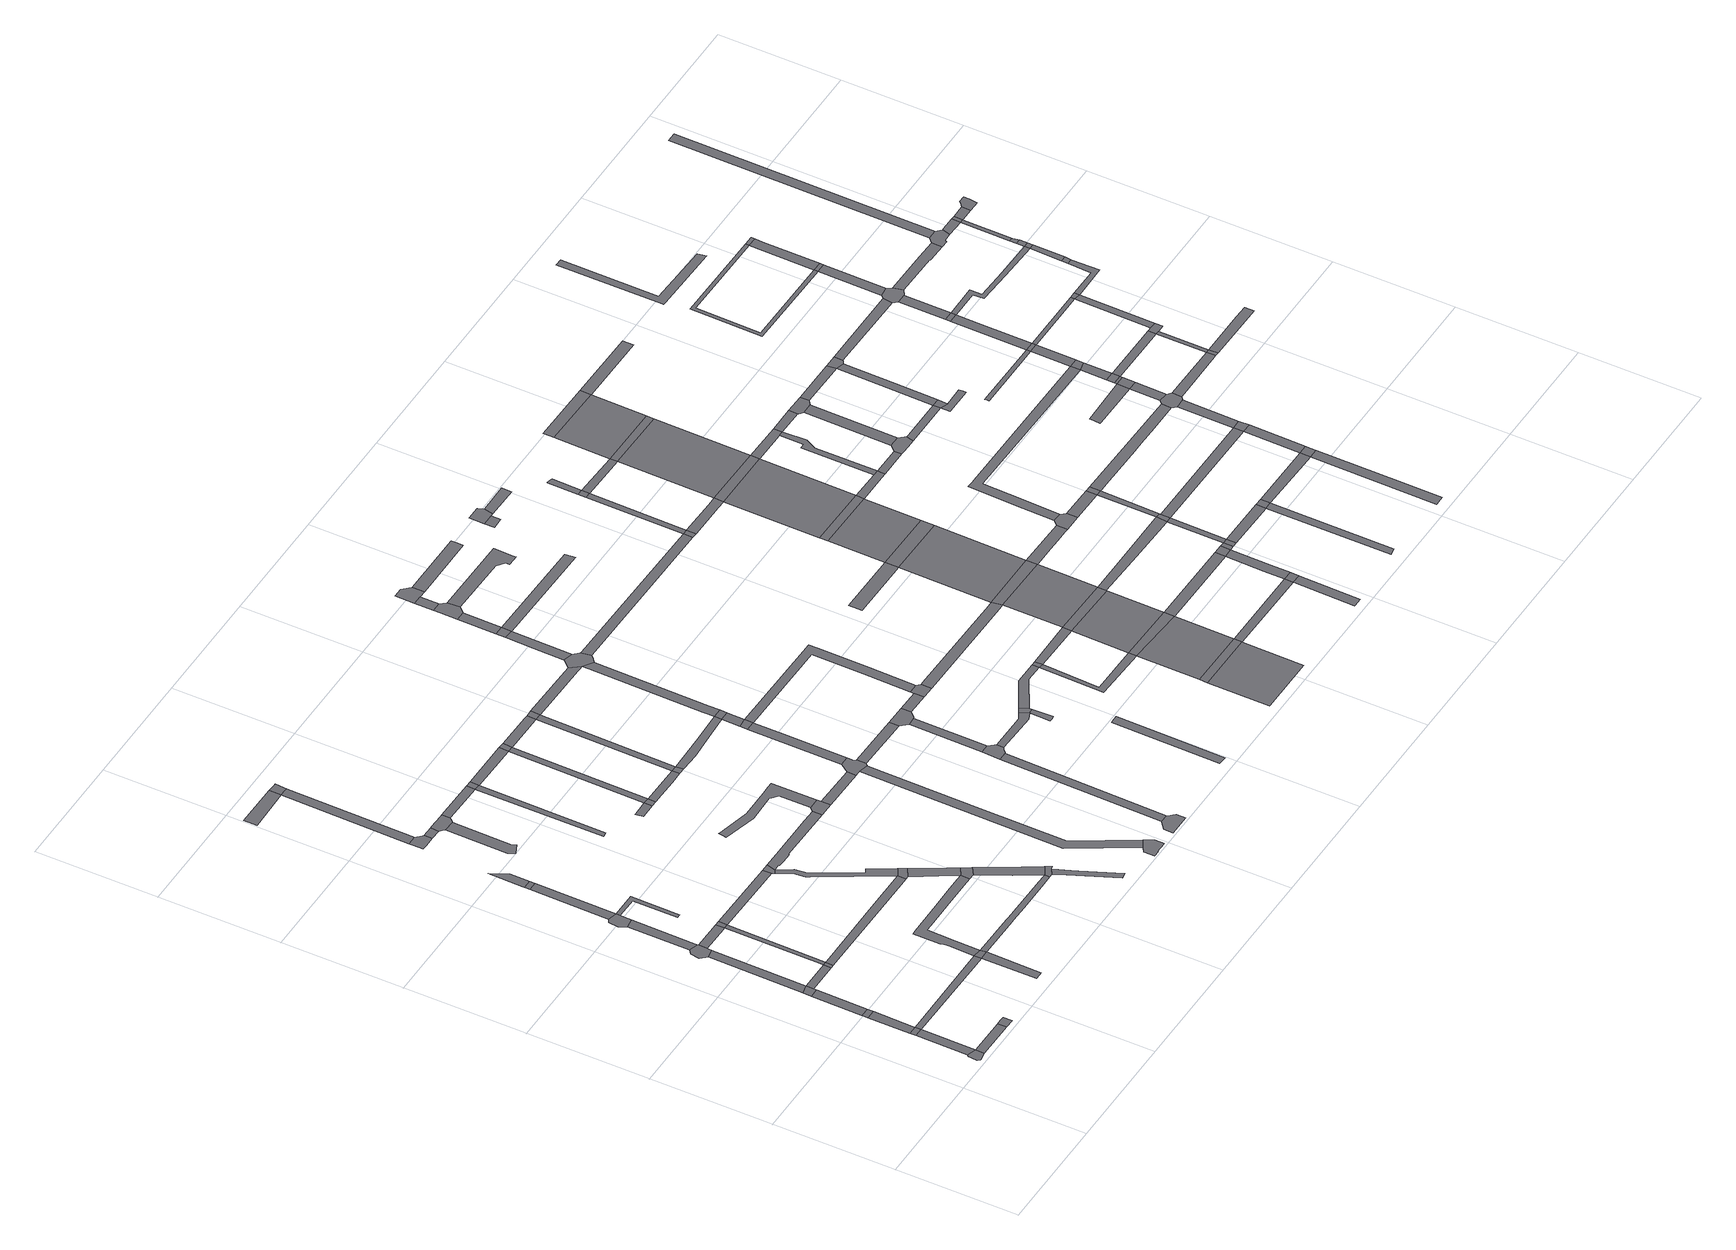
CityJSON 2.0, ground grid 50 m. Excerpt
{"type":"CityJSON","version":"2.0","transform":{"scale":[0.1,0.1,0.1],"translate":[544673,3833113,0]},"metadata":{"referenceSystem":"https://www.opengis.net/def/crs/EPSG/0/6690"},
"CityObjects":{
"road1":{"type":"Road","geometry":[{"type":"MultiSurface","lod":"1","boundaries":[[[0,1,2,3,4,5]]]}]},
"road2":{"type":"Road","attributes":{"RoadStructureAttribute.sectionType":"1"},"geometry":[{"type":"MultiSurface","lod":"1","boundaries":[[[6,0,5,7]]]}]},
"road3":{"type":"Road","geometry":[{"type":"MultiSurface","lod":"1","boundaries":[[[8,6,7,9]]]}]},
"road4":{"type":"Road","attributes":{"RoadStructureAttribute.sectionType":"1"},"geometry":[{"type":"MultiSurface","lod":"1","boundaries":[[[5,4,10,11]]]}]},
"road5":{"type":"Road","attributes":{"RoadStructureAttribute.sectionType":"1"},"geometry":[{"type":"MultiSurface","lod":"1","boundaries":[[[12,8,9,13,14]]]}]},
"road6":{"type":"Road","geometry":[{"type":"MultiSurface","lod":"1","boundaries":[[[15,12,14,16]]]}]},
"road7":{"type":"Road","attributes":{"RoadStructureAttribute.sectionType":"1"},"geometry":[{"type":"MultiSurface","lod":"1","boundaries":[[[17,18,15,16,19]]]}]},
"road8":{"type":"Road","geometry":[{"type":"MultiSurface","lod":"1","boundaries":[[[20,11,10,21,22,23]]]}]},
"road9":{"type":"Road","geometry":[{"type":"MultiSurface","lod":"1","boundaries":[[[24,25,17,19,26]]]}]},
"road10":{"type":"Road","attributes":{"RoadStructureAttribute.sectionType":"1"},"geometry":[{"type":"MultiSurface","lod":"1","boundaries":[[[27,28,29,25,24]]]}]},
"road11":{"type":"Road","attributes":{"RoadStructureAttribute.sectionType":"1"},"geometry":[{"type":"MultiSurface","lod":"1","boundaries":[[[24,26,30,31]]]}]},
"road12":{"type":"Road","attributes":{"RoadStructureAttribute.sectionType":"1"},"geometry":[{"type":"MultiSurface","lod":"1","boundaries":[[[9,7,32,33]]]}]},
"road13":{"type":"Road","geometry":[{"type":"MultiSurface","lod":"1","boundaries":[[[34,35,36,29,28,37,38,39]]]}]},
"road14":{"type":"Road","geometry":[{"type":"MultiSurface","lod":"1","boundaries":[[[40,31,30,41]]]}]},
"road15":{"type":"Road","attributes":{"RoadStructureAttribute.sectionType":"1"},"geometry":[{"type":"MultiSurface","lod":"1","boundaries":[[[42,43,44,34,39]]]}]},
"road16":{"type":"Road","attributes":{"RoadStructureAttribute.sectionType":"1"},"geometry":[{"type":"MultiSurface","lod":"1","boundaries":[[[38,37,45,46,47]]]}]},
"road17":{"type":"Road","attributes":{"RoadStructureAttribute.sectionType":"1"},"geometry":[{"type":"MultiSurface","lod":"1","boundaries":[[[48,49,46,50,31,40]]]}]},
"road18":{"type":"Road","geometry":[{"type":"MultiSurface","lod":"1","boundaries":[[[51,52,53,44,43,54,55,56]]]}]},
"road19":{"type":"Road","attributes":{"RoadStructureAttribute.sectionType":"1"},"geometry":[{"type":"MultiSurface","lod":"1","boundaries":[[[57,58,59,60,61,56,55]]]}]},
"road20":{"type":"Road","geometry":[{"type":"MultiSurface","lod":"1","boundaries":[[[47,46,49,62]]]}]},
"road21":{"type":"Road","attributes":{"RoadStructureAttribute.sectionType":"1"},"geometry":[{"type":"MultiSurface","lod":"1","boundaries":[[[63,64,51,56,65]]]}]},
"road22":{"type":"Road","attributes":{"RoadStructureAttribute.sectionType":"1"},"geometry":[{"type":"MultiSurface","lod":"1","boundaries":[[[66,32,67,68]]]}]},
"road23":{"type":"Road","geometry":[{"type":"MultiSurface","lod":"1","boundaries":[[[33,32,66,69]]]}]},
"road24":{"type":"Road","geometry":[{"type":"MultiSurface","lod":"1","boundaries":[[[70,63,65,71]]]}]},
"road25":{"type":"Road","geometry":[{"type":"MultiSurface","lod":"1","boundaries":[[[72,73,74,70,71]]]}]},
"road26":{"type":"Road","attributes":{"RoadStructureAttribute.sectionType":"1"},"geometry":[{"type":"MultiSurface","lod":"1","boundaries":[[[75,76,40,41,77,78,79,80]]]}]},
"road27":{"type":"Road","attributes":{"RoadStructureAttribute.sectionType":"1"},"geometry":[{"type":"MultiSurface","lod":"1","boundaries":[[[62,49,81,82]]]}]},
"road28":{"type":"Road","geometry":[{"type":"MultiSurface","lod":"1","boundaries":[[[83,84,85,86,87,88,89,90,91]]]}]},
"road29":{"type":"Road","attributes":{"RoadStructureAttribute.sectionType":"1"},"geometry":[{"type":"MultiSurface","lod":"1","boundaries":[[[92,93,94,95,96,97,98,99,100,33,69,101,102,103,104,105,106,107,108]]]}]},
"road30":{"type":"Road","attributes":{"RoadStructureAttribute.sectionType":"1"},"geometry":[{"type":"MultiSurface","lod":"1","boundaries":[[[89,88,109,110]]]}]},
"road31":{"type":"Road","attributes":{"RoadStructureAttribute.sectionType":"1"},"geometry":[{"type":"MultiSurface","lod":"1","boundaries":[[[111,112,113,114]]]}]},
"road32":{"type":"Road","attributes":{"RoadStructureAttribute.sectionType":"1"},"geometry":[{"type":"MultiSurface","lod":"1","boundaries":[[[115,116,117,118,119,120,121]]]}]},
"road33":{"type":"Road","attributes":{"RoadStructureAttribute.sectionType":"1"},"geometry":[{"type":"MultiSurface","lod":"1","boundaries":[[[122,123,124,125,126,127,69,66,128,129,130,131,132,133]]]}]},
"road34":{"type":"Road","attributes":{"RoadStructureAttribute.sectionType":"1"},"geometry":[{"type":"MultiSurface","lod":"1","boundaries":[[[134,135,113,83,91,136]]]}]},
"road35":{"type":"Road","geometry":[{"type":"MultiSurface","lod":"1","boundaries":[[[137,138,110,109,139,115,121,140,141,142]]]}]},
"road36":{"type":"Road","geometry":[{"type":"MultiSurface","lod":"1","boundaries":[[[82,81,143,144,145]]]}]},
"road37":{"type":"Road","attributes":{"RoadStructureAttribute.sectionType":"1"},"geometry":[{"type":"MultiSurface","lod":"1","boundaries":[[[146,147,148,149,150,151,144,143,152,153,154,80,155]]]}]},
"road38":{"type":"Road","geometry":[{"type":"MultiSurface","lod":"1","boundaries":[[[156,114,113,135,134,136,157]]]}]},
"road39":{"type":"Road","geometry":[{"type":"MultiSurface","lod":"1","boundaries":[[[155,80,79,158,159]]]}]},
"road40":{"type":"Road","attributes":{"RoadStructureAttribute.sectionType":"1"},"geometry":[{"type":"MultiSurface","lod":"1","boundaries":[[[160,159,158,161,108,162]]]}]},
"road41":{"type":"Road","attributes":{"RoadStructureAttribute.sectionType":"1"},"geometry":[{"type":"MultiSurface","lod":"1","boundaries":[[[142,141,163,164,165]]]}]},
"road42":{"type":"Road","attributes":{"RoadStructureAttribute.sectionType":"1"},"geometry":[{"type":"MultiSurface","lod":"1","boundaries":[[[164,166,167,168,169,170]]]}]},
"road43":{"type":"Road","geometry":[{"type":"MultiSurface","lod":"1","boundaries":[[[162,108,107,171,172]]]}]},
"road44":{"type":"Road","attributes":{"RoadStructureAttribute.sectionType":"1"},"geometry":[{"type":"MultiSurface","lod":"1","boundaries":[[[173,174,145,144,175,176,177,178,179,180,181,182,183]]]}]},
"road45":{"type":"Road","attributes":{"RoadStructureAttribute.sectionType":"1"},"geometry":[{"type":"MultiSurface","lod":"1","boundaries":[[[184,172,171,185,186,187,133,188]]]}]},
"road46":{"type":"Road","geometry":[{"type":"MultiSurface","lod":"1","boundaries":[[[189,188,133,132,190,191]]]}]},
"road47":{"type":"Road","geometry":[{"type":"MultiSurface","lod":"1","boundaries":[[[165,164,170,192]]]}]},
"road48":{"type":"Road","geometry":[{"type":"MultiSurface","lod":"1","boundaries":[[[193,194,195,196,197,198]]]}]},
"road49":{"type":"Road","attributes":{"RoadStructureAttribute.sectionType":"1"},"geometry":[{"type":"MultiSurface","lod":"1","boundaries":[[[199,200,201,191,190,202,203,204]]]}]},
"road50":{"type":"Road","geometry":[{"type":"MultiSurface","lod":"1","boundaries":[[[193,198,205,206]]]}]},
"road51":{"type":"Road","attributes":{"RoadStructureAttribute.sectionType":"1"},"geometry":[{"type":"MultiSurface","lod":"1","boundaries":[[[207,208,209,210,211,212,213,214,215,216,217,218,219,220,221]]]}]},
"road52":{"type":"Road","attributes":{"RoadStructureAttribute.sectionType":"1"},"geometry":[{"type":"MultiSurface","lod":"1","boundaries":[[[192,170,222,223,224]]]}]},
"road53":{"type":"Road","attributes":{"RoadStructureAttribute.sectionType":"1"},"geometry":[{"type":"MultiSurface","lod":"1","boundaries":[[[223,193,206,225]]]}]},
"road54":{"type":"Road","attributes":{"RoadStructureAttribute.sectionType":"1"},"geometry":[{"type":"MultiSurface","lod":"1","boundaries":[[[206,205,226,227,228,229]]]}]},
"road55":{"type":"Road","geometry":[{"type":"MultiSurface","lod":"1","boundaries":[[[221,220,230,183,182,231,232]]]}]},
"road56":{"type":"Road","geometry":[{"type":"MultiSurface","lod":"1","boundaries":[[[233,234,235,236,237,238,239,240,241,242]]]}]},
"road57":{"type":"Road","geometry":[{"type":"MultiSurface","lod":"1","boundaries":[[[224,223,225,243]]]}]},
"road58":{"type":"Road","geometry":[{"type":"MultiSurface","lod":"1","boundaries":[[[229,228,244,245]]]}]},
"road59":{"type":"Road","attributes":{"RoadStructureAttribute.sectionType":"1"},"geometry":[{"type":"MultiSurface","lod":"1","boundaries":[[[232,231,246,247]]]}]},
"road60":{"type":"Road","attributes":{"RoadStructureAttribute.sectionType":"1"},"geometry":[{"type":"MultiSurface","lod":"1","boundaries":[[[248,249,250,234,233,251,252,253,254,255]]]}]},
"road61":{"type":"Road","attributes":{"RoadStructureAttribute.sectionType":"1"},"geometry":[{"type":"MultiSurface","lod":"1","boundaries":[[[256,243,225,257,258,259]]]}]},
"road62":{"type":"Road","attributes":{"RoadStructureAttribute.sectionType":"1"},"geometry":[{"type":"MultiSurface","lod":"1","boundaries":[[[258,229,245,260]]]}]},
"road63":{"type":"Road","geometry":[{"type":"MultiSurface","lod":"1","boundaries":[[[261,262,263,264,265,266,267,268,269]]]}]},
"road64":{"type":"Road","geometry":[{"type":"MultiSurface","lod":"1","boundaries":[[[270,271,247,246,272,248,255,273,274,275,276,277,278,279]]]}]},
"road65":{"type":"Road","attributes":{"RoadStructureAttribute.sectionType":"1"},"geometry":[{"type":"MultiSurface","lod":"1","boundaries":[[[280,281,245,244,282,283,284]]]}]},
"road66":{"type":"Road","geometry":[{"type":"MultiSurface","lod":"1","boundaries":[[[259,258,260,285]]]}]},
"road67":{"type":"Road","attributes":{"RoadStructureAttribute.sectionType":"1"},"geometry":[{"type":"MultiSurface","lod":"1","boundaries":[[[286,261,269,287]]]}]},
"road68":{"type":"Road","attributes":{"RoadStructureAttribute.sectionType":"1"},"geometry":[{"type":"MultiSurface","lod":"1","boundaries":[[[288,270,279,289,290]]]}]},
"road69":{"type":"Road","geometry":[{"type":"MultiSurface","lod":"1","boundaries":[[[291,292,288,290]]]}]},
"road70":{"type":"Road","attributes":{"RoadStructureAttribute.sectionType":"1"},"geometry":[{"type":"MultiSurface","lod":"1","boundaries":[[[277,276,293,294,295]]]}]},
"road71":{"type":"Road","attributes":{"RoadStructureAttribute.sectionType":"1"},"geometry":[{"type":"MultiSurface","lod":"1","boundaries":[[[284,296,292,291,297,298]]]}]},
"road72":{"type":"Road","geometry":[{"type":"MultiSurface","lod":"1","boundaries":[[[280,284,298,299]]]}]},
"road73":{"type":"Road","attributes":{"RoadStructureAttribute.sectionType":"1"},"geometry":[{"type":"MultiSurface","lod":"1","boundaries":[[[285,260,300,301,302,303]]]}]},
"road74":{"type":"Road","geometry":[{"type":"MultiSurface","lod":"1","boundaries":[[[304,286,287,305,306,307,308,309,310]]]}]},
"road75":{"type":"Road","attributes":{"RoadStructureAttribute.sectionType":"1"},"geometry":[{"type":"MultiSurface","lod":"1","boundaries":[[[311,312,304,310]]]}]},
"road76":{"type":"Road","attributes":{"RoadStructureAttribute.sectionType":"1"},"geometry":[{"type":"MultiSurface","lod":"1","boundaries":[[[302,313,314,280,299,315,316]]]}]},
"road77":{"type":"Road","geometry":[{"type":"MultiSurface","lod":"1","boundaries":[[[295,294,317,312,311,318,319,320]]]}]},
"road78":{"type":"Road","attributes":{"RoadStructureAttribute.sectionType":"1"},"geometry":[{"type":"MultiSurface","lod":"1","boundaries":[[[321,322,308,307,323,324]]]}]},
"road79":{"type":"Road","attributes":{"RoadStructureAttribute.sectionType":"1"},"geometry":[{"type":"MultiSurface","lod":"1","boundaries":[[[325,326,327,328,291,290,329,330,331,332]]]}]},
"road80":{"type":"Road","geometry":[{"type":"MultiSurface","lod":"1","boundaries":[[[333,334,303,302,316,335,336,337,338,339]]]}]},
"road81":{"type":"Road","attributes":{"RoadStructureAttribute.sectionType":"1"},"geometry":[{"type":"MultiSurface","lod":"1","boundaries":[[[340,341,342,343,344]]]}]},
"road82":{"type":"Road","attributes":{"RoadStructureAttribute.sectionType":"1"},"geometry":[{"type":"MultiSurface","lod":"1","boundaries":[[[320,319,345,346]]]}]},
"road83":{"type":"Road","attributes":{"RoadStructureAttribute.sectionType":"1"},"geometry":[{"type":"MultiSurface","lod":"1","boundaries":[[[347,348,349,333,339,350]]]}]},
"road84":{"type":"Road","geometry":[{"type":"MultiSurface","lod":"1","boundaries":[[[351,352,353,354,324]]]}]},
"road85":{"type":"Road","geometry":[{"type":"MultiSurface","lod":"1","boundaries":[[[355,321,324,354,356]]]}]},
"road86":{"type":"Road","geometry":[{"type":"MultiSurface","lod":"1","boundaries":[[[357,347,350,358]]]}]},
"road87":{"type":"Road","geometry":[{"type":"MultiSurface","lod":"1","boundaries":[[[331,346,345,359,360,332]]]}]},
"road88":{"type":"Road","attributes":{"RoadStructureAttribute.sectionType":"1"},"geometry":[{"type":"MultiSurface","lod":"1","boundaries":[[[361,357,358,362]]]}]},
"road89":{"type":"Road","geometry":[{"type":"MultiSurface","lod":"1","boundaries":[[[363,364,361,362,365,366,367]]]}]},
"road90":{"type":"Road","attributes":{"RoadStructureAttribute.sectionType":"1"},"geometry":[{"type":"MultiSurface","lod":"1","boundaries":[[[368,363,367,369]]]}]},
"road91":{"type":"Road","attributes":{"RoadStructureAttribute.sectionType":"1"},"geometry":[{"type":"MultiSurface","lod":"1","boundaries":[[[370,355,356,371,372,373]]]}]},
"road92":{"type":"Road","geometry":[{"type":"MultiSurface","lod":"1","boundaries":[[[374,368,369,375,376,377]]]}]},
"road93":{"type":"Road","attributes":{"RoadStructureAttribute.sectionType":"1"},"geometry":[{"type":"MultiSurface","lod":"1","boundaries":[[[378,379,380,381,358,350]]]}]},
"road94":{"type":"Road","geometry":[{"type":"MultiSurface","lod":"1","boundaries":[[[373,372,382,383]]]}]},
"road95":{"type":"Road","attributes":{"RoadStructureAttribute.sectionType":"1"},"geometry":[{"type":"MultiSurface","lod":"1","boundaries":[[[384,385,386,387,388,389,366,365]]]}]},
"road96":{"type":"Road","attributes":{"RoadStructureAttribute.sectionType":"1"},"geometry":[{"type":"MultiSurface","lod":"1","boundaries":[[[390,391,360,359,392,393,394]]]}]},
"road97":{"type":"Road","attributes":{"RoadStructureAttribute.sectionType":"1"},"geometry":[{"type":"MultiSurface","lod":"1","boundaries":[[[372,395,396,397,398,382]]]}]},
"road98":{"type":"Road","attributes":{"RoadStructureAttribute.sectionType":"1"},"geometry":[{"type":"MultiSurface","lod":"1","boundaries":[[[399,400,401,376,375]]]}]},
"road99":{"type":"Road","attributes":{"RoadStructureAttribute.sectionType":"1"},"geometry":[{"type":"MultiSurface","lod":"1","boundaries":[[[402,403,337,336,404,405]]]}]},
"road100":{"type":"Road","attributes":{"RoadStructureAttribute.sectionType":"1"},"geometry":[{"type":"MultiSurface","lod":"1","boundaries":[[[383,382,406,407]]]}]},
"road101":{"type":"Road","attributes":{"function":"3","RoadStructureAttribute.sectionType":"1"},"geometry":[{"type":"MultiSurface","lod":"1","boundaries":[[[408,409,410,411,412]]]}]},
"road102":{"type":"Road","geometry":[{"type":"MultiSurface","lod":"1","boundaries":[[[413,408,412,414]]]}]},
"road103":{"type":"Road","attributes":{"function":"3","RoadStructureAttribute.sectionType":"1"},"geometry":[{"type":"MultiSurface","lod":"1","boundaries":[[[396,413,414,415]]]}]},
"road104":{"type":"Road","geometry":[{"type":"MultiSurface","lod":"1","boundaries":[[[397,396,415,416]]]}]},
"road105":{"type":"Road","attributes":{"RoadStructureAttribute.sectionType":"1"},"geometry":[{"type":"MultiSurface","lod":"1","boundaries":[[[417,418,419,420]]]}]},
"road106":{"type":"Road","attributes":{"function":"3","RoadStructureAttribute.sectionType":"1"},"geometry":[{"type":"MultiSurface","lod":"1","boundaries":[[[406,397,416,421]]]}]},
"road107":{"type":"Road","geometry":[{"type":"MultiSurface","lod":"1","boundaries":[[[407,406,421,422,423]]]}]},
"road108":{"type":"Road","geometry":[{"type":"MultiSurface","lod":"1","boundaries":[[[424,425,426,427,428]]]}]},
"road109":{"type":"Road","attributes":{"RoadStructureAttribute.sectionType":"1"},"geometry":[{"type":"MultiSurface","lod":"1","boundaries":[[[429,424,428,430,431,432]]]}]},
"road110":{"type":"Road","attributes":{"function":"3","RoadStructureAttribute.sectionType":"1"},"geometry":[{"type":"MultiSurface","lod":"1","boundaries":[[[393,433,407,423,434,435]]]}]},
"road111":{"type":"Road","geometry":[{"type":"MultiSurface","lod":"1","boundaries":[[[394,393,435,436]]]}]},
"road112":{"type":"Road","geometry":[{"type":"MultiSurface","lod":"1","boundaries":[[[405,404,437,438]]]}]},
"road113":{"type":"Road","attributes":{"RoadStructureAttribute.sectionType":"1"},"geometry":[{"type":"MultiSurface","lod":"1","boundaries":[[[439,440,441,442,431,430]]]}]},
"road114":{"type":"Road","attributes":{"RoadStructureAttribute.sectionType":"1"},"geometry":[{"type":"MultiSurface","lod":"1","boundaries":[[[414,412,443,444]]]}]},
"road115":{"type":"Road","attributes":{"function":"3","RoadStructureAttribute.sectionType":"1"},"geometry":[{"type":"MultiSurface","lod":"1","boundaries":[[[419,394,436,445]]]}]},
"road116":{"type":"Road","attributes":{"RoadStructureAttribute.sectionType":"1"},"geometry":[{"type":"MultiSurface","lod":"1","boundaries":[[[446,405,438,447]]]}]},
"road117":{"type":"Road","attributes":{"RoadStructureAttribute.sectionType":"1"},"geometry":[{"type":"MultiSurface","lod":"1","boundaries":[[[448,449,438,437,450,451,452]]]}]},
"road118":{"type":"Road","geometry":[{"type":"MultiSurface","lod":"1","boundaries":[[[420,419,445,453]]]}]},
"road119":{"type":"Road","attributes":{"RoadStructureAttribute.sectionType":"1"},"geometry":[{"type":"MultiSurface","lod":"1","boundaries":[[[416,415,454,455]]]}]},
"road120":{"type":"Road","geometry":[{"type":"MultiSurface","lod":"1","boundaries":[[[456,446,447,457]]]}]},
"road121":{"type":"Road","geometry":[{"type":"MultiSurface","lod":"1","boundaries":[[[458,459,460,461,456,457]]]}]},
"road122":{"type":"Road","attributes":{"function":"3","RoadStructureAttribute.sectionType":"1"},"geometry":[{"type":"MultiSurface","lod":"1","boundaries":[[[462,420,453,463,464]]]}]},
"road123":{"type":"Road","attributes":{"RoadStructureAttribute.sectionType":"1"},"geometry":[{"type":"MultiSurface","lod":"1","boundaries":[[[443,465,466,467,468]]]}]},
"road124":{"type":"Road","geometry":[{"type":"MultiSurface","lod":"1","boundaries":[[[469,462,464,470]]]}]},
"road125":{"type":"Road","attributes":{"RoadStructureAttribute.sectionType":"1"},"geometry":[{"type":"MultiSurface","lod":"1","boundaries":[[[436,435,471,472,473,474,475]]]}]},
"road126":{"type":"Road","geometry":[{"type":"MultiSurface","lod":"1","boundaries":[[[444,443,468,476]]]}]},
"road127":{"type":"Road","attributes":{"RoadStructureAttribute.sectionType":"1"},"geometry":[{"type":"MultiSurface","lod":"1","boundaries":[[[477,478,423,422,479,480,481,482]]]}]},
"road128":{"type":"Road","attributes":{"RoadStructureAttribute.sectionType":"1"},"geometry":[{"type":"MultiSurface","lod":"1","boundaries":[[[457,447,483,484]]]}]},
"road129":{"type":"Road","attributes":{"function":"3","RoadStructureAttribute.sectionType":"1"},"geometry":[{"type":"MultiSurface","lod":"1","boundaries":[[[451,469,470,485]]]}]},
"road130":{"type":"Road","attributes":{"RoadStructureAttribute.sectionType":"1"},"geometry":[{"type":"MultiSurface","lod":"1","boundaries":[[[486,487,454,488,444,476]]]}]},
"road131":{"type":"Road","geometry":[{"type":"MultiSurface","lod":"1","boundaries":[[[455,454,487,489]]]}]},
"road132":{"type":"Road","geometry":[{"type":"MultiSurface","lod":"1","boundaries":[[[452,451,485,490]]]}]},
"road133":{"type":"Road","attributes":{"RoadStructureAttribute.sectionType":"1"},"geometry":[{"type":"MultiSurface","lod":"1","boundaries":[[[489,487,491,492,493]]]}]},
"road134":{"type":"Road","geometry":[{"type":"MultiSurface","lod":"1","boundaries":[[[494,475,474,495,496,497,498]]]}]},
"road135":{"type":"Road","geometry":[{"type":"MultiSurface","lod":"1","boundaries":[[[493,492,499,500]]]}]},
"road136":{"type":"Road","attributes":{"function":"3","RoadStructureAttribute.sectionType":"1"},"geometry":[{"type":"MultiSurface","lod":"1","boundaries":[[[483,452,490,501]]]}]},
"road137":{"type":"Road","geometry":[{"type":"MultiSurface","lod":"1","boundaries":[[[470,464,502,503,504,505,506]]]}]},
"road138":{"type":"Road","attributes":{"RoadStructureAttribute.sectionType":"1"},"geometry":[{"type":"MultiSurface","lod":"1","boundaries":[[[507,481,493,500]]]}]},
"road139":{"type":"Road","geometry":[{"type":"MultiSurface","lod":"1","boundaries":[[[482,481,507,508,509]]]}]},
"road140":{"type":"Road","geometry":[{"type":"MultiSurface","lod":"1","boundaries":[[[484,483,501,510]]]}]},
"road141":{"type":"Road","attributes":{"RoadStructureAttribute.sectionType":"1"},"geometry":[{"type":"MultiSurface","lod":"1","boundaries":[[[497,496,511,512,513]]]}]},
"road142":{"type":"Road","attributes":{"RoadStructureAttribute.sectionType":"1"},"geometry":[{"type":"MultiSurface","lod":"1","boundaries":[[[514,500,499,515,516,517]]]}]},
"road143":{"type":"Road","attributes":{"RoadStructureAttribute.sectionType":"1"},"geometry":[{"type":"MultiSurface","lod":"1","boundaries":[[[512,482,509,518]]]}]},
"road144":{"type":"Road","attributes":{"function":"3","RoadStructureAttribute.sectionType":"1"},"geometry":[{"type":"MultiSurface","lod":"1","boundaries":[[[519,484,510,520,521]]]}]},
"road145":{"type":"Road","attributes":{"RoadStructureAttribute.sectionType":"1"},"geometry":[{"type":"MultiSurface","lod":"1","boundaries":[[[516,522,523,524]]]}]},
"road146":{"type":"Road","attributes":{"RoadStructureAttribute.sectionType":"1"},"geometry":[{"type":"MultiSurface","lod":"1","boundaries":[[[505,504,503,525,526]]]}]},
"road147":{"type":"Road","attributes":{"RoadStructureAttribute.sectionType":"1"},"geometry":[{"type":"MultiSurface","lod":"1","boundaries":[[[527,528,529,530,531,532,533,534,506,505]]]}]},
"road148":{"type":"Road","attributes":{"RoadStructureAttribute.sectionType":"1"},"geometry":[{"type":"MultiSurface","lod":"1","boundaries":[[[490,485,535,530,529,536]]]}]},
"road149":{"type":"Road","geometry":[{"type":"MultiSurface","lod":"1","boundaries":[[[513,512,518,537]]]}]},
"road150":{"type":"Road","geometry":[{"type":"MultiSurface","lod":"1","boundaries":[[[538,519,521,539]]]}]},
"road151":{"type":"Road","geometry":[{"type":"MultiSurface","lod":"1","boundaries":[[[517,516,524,540]]]}]},
"road152":{"type":"Road","geometry":[{"type":"MultiSurface","lod":"1","boundaries":[[[541,542,526,525,543,544,545,546,547,548]]]}]},
"road153":{"type":"Road","geometry":[{"type":"MultiSurface","lod":"1","boundaries":[[[536,529,549,550]]]}]},
"road154":{"type":"Road","attributes":{"RoadStructureAttribute.sectionType":"1"},"geometry":[{"type":"MultiSurface","lod":"1","boundaries":[[[551,541,548,552]]]}]},
"road155":{"type":"Road","attributes":{"RoadStructureAttribute.sectionType":"1"},"geometry":[{"type":"MultiSurface","lod":"1","boundaries":[[[508,507,553,554]]]}]},
"road156":{"type":"Road","attributes":{"RoadStructureAttribute.sectionType":"1"},"geometry":[{"type":"MultiSurface","lod":"1","boundaries":[[[540,524,555,556]]]}]},
"road157":{"type":"Road","geometry":[{"type":"MultiSurface","lod":"1","boundaries":[[[550,549,557,551,552,558,559,560]]]}]},
"road158":{"type":"Road","attributes":{"RoadStructureAttribute.sectionType":"1"},"geometry":[{"type":"MultiSurface","lod":"1","boundaries":[[[561,562,563,564,565,494,498,566,567,568,569,570,571,572]]]}]},
"road159":{"type":"Road","attributes":{"RoadStructureAttribute.sectionType":"1"},"geometry":[{"type":"MultiSurface","lod":"1","boundaries":[[[573,546,545,574,575,576]]]}]},
"road160":{"type":"Road","attributes":{"RoadStructureAttribute.sectionType":"1"},"geometry":[{"type":"MultiSurface","lod":"1","boundaries":[[[577,537,518,578,579,580,581,582,583,584,585]]]}]},
"road161":{"type":"Road","attributes":{"RoadStructureAttribute.sectionType":"1"},"geometry":[{"type":"MultiSurface","lod":"1","boundaries":[[[586,587,588,539,521]]]}]},
"road162":{"type":"Road","attributes":{"RoadStructureAttribute.sectionType":"1"},"geometry":[{"type":"MultiSurface","lod":"1","boundaries":[[[555,589,590,591,592]]]}]},
"road163":{"type":"Road","geometry":[{"type":"MultiSurface","lod":"1","boundaries":[[[576,575,593,594]]]}]},
"road164":{"type":"Road","attributes":{"RoadStructureAttribute.sectionType":"1"},"geometry":[{"type":"MultiSurface","lod":"1","boundaries":[[[560,559,595,596]]]}]},
"road165":{"type":"Road","geometry":[{"type":"MultiSurface","lod":"1","boundaries":[[[575,597,598,599,600,593]]]}]},
"road166":{"type":"Road","geometry":[{"type":"MultiSurface","lod":"1","boundaries":[[[556,555,592,601,602]]]}]},
"road167":{"type":"Road","attributes":{"RoadStructureAttribute.sectionType":"1"},"geometry":[{"type":"MultiSurface","lod":"1","boundaries":[[[595,603,576,594,604,605]]]}]},
"road168":{"type":"Road","attributes":{"RoadStructureAttribute.sectionType":"1"},"geometry":[{"type":"MultiSurface","lod":"1","boundaries":[[[553,556,602,606]]]}]},
"road169":{"type":"Road","geometry":[{"type":"MultiSurface","lod":"1","boundaries":[[[554,553,606,607]]]}]},
"road170":{"type":"Road","geometry":[{"type":"MultiSurface","lod":"1","boundaries":[[[608,609,610,611,612,613]]]}]},
"road171":{"type":"Road","geometry":[{"type":"MultiSurface","lod":"1","boundaries":[[[596,595,605,614,615,616,617]]]}]},
"road172":{"type":"Road","attributes":{"RoadStructureAttribute.sectionType":"1"},"geometry":[{"type":"MultiSurface","lod":"1","boundaries":[[[618,619,554,607]]]}]},
"road173":{"type":"Road","geometry":[{"type":"MultiSurface","lod":"1","boundaries":[[[620,585,584,619,618,621,622,623]]]}]},
"road174":{"type":"Road","attributes":{"RoadStructureAttribute.sectionType":"1"},"geometry":[{"type":"MultiSurface","lod":"1","boundaries":[[[624,625,626,627,628]]]}]},
"road175":{"type":"Road","attributes":{"RoadStructureAttribute.sectionType":"1"},"geometry":[{"type":"MultiSurface","lod":"1","boundaries":[[[613,620,623,629]]]}]},
"road176":{"type":"Road","geometry":[{"type":"MultiSurface","lod":"1","boundaries":[[[608,613,629,630]]]}]},
"road177":{"type":"Road","attributes":{"RoadStructureAttribute.sectionType":"1"},"geometry":[{"type":"MultiSurface","lod":"1","boundaries":[[[631,608,630,632]]]}]},
"road178":{"type":"Road","geometry":[{"type":"MultiSurface","lod":"1","boundaries":[[[633,631,632,634]]]}]},
"road179":{"type":"Road","attributes":{"RoadStructureAttribute.sectionType":"1"},"geometry":[{"type":"MultiSurface","lod":"1","boundaries":[[[635,571,633,634]]]}]},
"road180":{"type":"Road","geometry":[{"type":"MultiSurface","lod":"1","boundaries":[[[572,571,635,636]]]}]},
"road181":{"type":"Road","attributes":{"RoadStructureAttribute.sectionType":"1"},"geometry":[{"type":"MultiSurface","lod":"1","boundaries":[[[617,616,637,638]]]}]},
"road182":{"type":"Road","attributes":{"RoadStructureAttribute.sectionType":"1"},"geometry":[{"type":"MultiSurface","lod":"1","boundaries":[[[627,639,572,636,640]]]}]},
"road183":{"type":"Road","attributes":{"RoadStructureAttribute.sectionType":"1"},"geometry":[{"type":"MultiSurface","lod":"1","boundaries":[[[622,621,641,642,643]]]}]},
"road184":{"type":"Road","geometry":[{"type":"MultiSurface","lod":"1","boundaries":[[[628,627,640,644]]]}]},
"road185":{"type":"Road","attributes":{"RoadStructureAttribute.sectionType":"1"},"geometry":[{"type":"MultiSurface","lod":"1","boundaries":[[[645,634,632,646,647]]]}]},
"road186":{"type":"Road","attributes":{"RoadStructureAttribute.sectionType":"1"},"geometry":[{"type":"MultiSurface","lod":"1","boundaries":[[[648,628,644,649,650]]]}]},
"road187":{"type":"Road","attributes":{"RoadStructureAttribute.sectionType":"1"},"geometry":[{"type":"MultiSurface","lod":"1","boundaries":[[[651,652,653,654,655,656,657,658]]]}]},
"road188":{"type":"Road","geometry":[{"type":"MultiSurface","lod":"1","boundaries":[[[659,648,650,660]]]}]},
"road189":{"type":"Road","geometry":[{"type":"MultiSurface","lod":"1","boundaries":[[[643,642,661,662]]]}]},
"road190":{"type":"Road","attributes":{"RoadStructureAttribute.sectionType":"1"},"geometry":[{"type":"MultiSurface","lod":"1","boundaries":[[[663,659,660,664]]]}]},
"road191":{"type":"Road","attributes":{"RoadStructureAttribute.sectionType":"1"},"geometry":[{"type":"MultiSurface","lod":"1","boundaries":[[[646,643,662,665]]]}]},
"road192":{"type":"Road","attributes":{"RoadStructureAttribute.sectionType":"1"},"geometry":[{"type":"MultiSurface","lod":"1","boundaries":[[[666,667,668,669,670,671,672,673,674,675]]]}]},
"road193":{"type":"Road","attributes":{"RoadStructureAttribute.sectionType":"1"},"geometry":[{"type":"MultiSurface","lod":"1","boundaries":[[[644,640,676,677]]]}]},
"road194":{"type":"Road","geometry":[{"type":"MultiSurface","lod":"1","boundaries":[[[678,679,638,637,663,664,680,681]]]}]},
"road195":{"type":"Road","geometry":[{"type":"MultiSurface","lod":"1","boundaries":[[[647,646,665,682,683,684,685,686]]]}]},
"road196":{"type":"Road","attributes":{"RoadStructureAttribute.sectionType":"1"},"geometry":[{"type":"MultiSurface","lod":"1","boundaries":[[[653,679,678,687]]]}]},
"road197":{"type":"Road","attributes":{"RoadStructureAttribute.sectionType":"1"},"geometry":[{"type":"MultiSurface","lod":"1","boundaries":[[[688,662,661,689,690]]]}]},
"road198":{"type":"Road","attributes":{"RoadStructureAttribute.sectionType":"1"},"geometry":[{"type":"MultiSurface","lod":"1","boundaries":[[[676,686,685,691]]]}]},
"road199":{"type":"Road","geometry":[{"type":"MultiSurface","lod":"1","boundaries":[[[654,653,687,692]]]}]},
"road200":{"type":"Road","attributes":{"RoadStructureAttribute.sectionType":"1"},"geometry":[{"type":"MultiSurface","lod":"1","boundaries":[[[657,693,654,692,694,695]]]}]},
"road201":{"type":"Road","geometry":[{"type":"MultiSurface","lod":"1","boundaries":[[[677,676,691,696]]]}]},
"road202":{"type":"Road","attributes":{"RoadStructureAttribute.sectionType":"1"},"geometry":[{"type":"MultiSurface","lod":"1","boundaries":[[[697,698,699,660,650,700,701,702,703,704]]]}]},
"road203":{"type":"Road","attributes":{"RoadStructureAttribute.sectionType":"1"},"geometry":[{"type":"MultiSurface","lod":"1","boundaries":[[[705,681,680,706,707,708,709]]]}]},
"road204":{"type":"Road","geometry":[{"type":"MultiSurface","lod":"1","boundaries":[[[658,657,695,710]]]}]},
"road205":{"type":"Road","attributes":{"RoadStructureAttribute.sectionType":"1"},"geometry":[{"type":"MultiSurface","lod":"1","boundaries":[[[711,712,696,691,713,714]]]}]},
"road206":{"type":"Road","geometry":[{"type":"MultiSurface","lod":"1","boundaries":[[[715,711,714,716]]]}]},
"road207":{"type":"Road","geometry":[{"type":"MultiSurface","lod":"1","boundaries":[[[717,718,709,708,719,720,721,722,723,724]]]}]},
"road208":{"type":"Road","attributes":{"RoadStructureAttribute.sectionType":"1"},"geometry":[{"type":"MultiSurface","lod":"1","boundaries":[[[703,725,715,716,726]]]}]},
"road209":{"type":"Road","geometry":[{"type":"MultiSurface","lod":"1","boundaries":[[[704,703,726,727]]]}]},
"road210":{"type":"Road","attributes":{"RoadStructureAttribute.sectionType":"1"},"geometry":[{"type":"MultiSurface","lod":"1","boundaries":[[[728,704,727,729]]]}]},
"road211":{"type":"Road","geometry":[{"type":"MultiSurface","lod":"1","boundaries":[[[730,728,729,731]]]}]},
"road212":{"type":"Road","attributes":{"RoadStructureAttribute.sectionType":"1"},"geometry":[{"type":"MultiSurface","lod":"1","boundaries":[[[732,723,722,733,734,735]]]}]},
"road213":{"type":"Road","attributes":{"RoadStructureAttribute.sectionType":"1"},"geometry":[{"type":"MultiSurface","lod":"1","boundaries":[[[734,730,731,736]]]}]},
"road214":{"type":"Road","geometry":[{"type":"MultiSurface","lod":"1","boundaries":[[[735,734,736,737]]]}]},
"road215":{"type":"Road","attributes":{"RoadStructureAttribute.sectionType":"1"},"geometry":[{"type":"MultiSurface","lod":"1","boundaries":[[[737,736,738,739]]]}]},
"road216":{"type":"Road","attributes":{"RoadStructureAttribute.sectionType":"1"},"geometry":[{"type":"MultiSurface","lod":"1","boundaries":[[[740,717,724,741]]]}]},
"road217":{"type":"Road","geometry":[{"type":"MultiSurface","lod":"1","boundaries":[[[742,743,744,739,738,745,746,747]]]}]}
},
"vertices":[
[163,74,0],[158,68,0],[155,29,0],[163,21,0],[200,27,0],[200,62,0],
[165,284,0],[202,284,0],
[165,309,0],[202,309,0],
[361,25,0],[361,61,0],
[166,479,0],[202,320,0],[204,478,0],
[166,504,0],[204,503,0],
[169,711,0],[166,506,0],[207,711,0],
[381,61,0],[400,23,0],[400,26,0],[400,61,0],
[207,754,0],[169,746,0],[207,724,0],
[207,757,0],[211,1141,0],[174,1133,0],
[336,724,0],[336,755,0],
[640,281,0],[638,311,0],
[174,1210,0],[157,1197,0],[150,1158,0],[211,1160,0],[212,1195,0],[212,1198,0],
[351,755,0],[351,724,0],
[212,1210,0],[214,1469,0],[176,1463,0],
[326,1158,0],[337,1158,0],[337,1194,0],
[351,760,0],[357,1159,0],[336,770,0],
[177,1541,0],[163,1533,0],[158,1491,0],[215,1502,0],[215,1516,0],[215,1531,0],
[306,1515,0],[305,1332,0],[314,1332,0],[322,1332,0],[323,1532,0],
[357,1194,0],
[181,1863,0],[177,1546,0],[218,1863,0],
[678,281,0],[641,59,0],[675,59,0],
[673,306,0],
[181,1886,0],[218,1886,0],
[219,1968,0],[183,2034,0],[181,1892,0],
[709,756,0],[357,755,0],[405,724,0],[725,723,0],[881,723,0],[881,756,0],
[673,1154,0],[673,1190,0],
[186,2357,0],[186,2340,0],[186,2300,0],[203,2300,0],[205,2300,0],[250,2299,0],[251,2333,0],[247,2336,0],[226,2357,0],
[967,562,0],[896,561,0],[804,560,0],[652,558,0],[635,558,0],[636,448,0],[639,434,0],[641,426,0],[641,408,0],[675,408,0],[676,430,0],[678,524,0],[704,524,0],[822,524,0],[946,524,0],[990,524,0],[990,562,0],
[296,2298,0],[296,2332,0],
[9,2932,0],[8,2878,0],[192,2882,0],[193,2931,0],
[315,2280,0],[311,2027,0],[324,2001,0],[345,2011,0],[366,2021,0],[358,2037,0],[361,2279,0],
[1126,301,0],[1098,301,0],[1058,302,0],[936,303,0],[874,304,0],[864,304,0],[861,281,0],[873,281,0],[949,281,0],[1093,281,0],[1138,281,0],[1138,301,0],
[221,2882,0],[219,2882,0],[232,2881,0],
[365,2332,0],[306,2332,0],[305,2290,0],[373,2292,0],[377,2297,0],[377,2331,0],
[679,1144,0],[696,1154,0],[705,1189,0],
[858,874,0],[840,864,0],[830,880,0],[743,1034,0],[736,1045,0],[730,1095,0],[711,1088,0],[717,1039,0],[723,1026,0],[915,776,0],
[222,2930,0],[233,2930,0],
[893,723,0],[932,746,0],
[1003,623,0],[979,581,0],[1026,583,0],
[554,2294,0],[555,2294,0],[556,2329,0],
[556,1773,0],[556,1772,0],[566,1773,0],[576,1775,0],[580,2293,0],
[1015,524,0],[1047,547,0],
[978,1189,0],[770,1189,0],[698,1154,0],[726,1154,0],[726,1150,0],[747,1149,0],[791,1148,0],[792,1151,0],[792,1152,0],[1034,1149,0],[1034,1188,0],
[1094,466,0],[1052,455,0],[1082,400,0],[1084,397,0],[1177,324,0],
[1190,301,0],[1153,281,0],[1178,297,0],
[581,2329,0],
[783,1734,0],[716,1731,0],[713,1731,0],[716,1716,0],[719,1701,0],[783,1701,0],
[1216,208,0],[1205,233,0],[1187,275,0],[1175,233,0],[1258,52,0],[1283,57,0],
[808,1700,0],[808,1732,0],
[1094,1384,0],[1094,1390,0],[1068,1390,0],[1032,1389,0],[912,1388,0],[771,1421,0],[769,1422,0],[767,1405,0],[764,1389,0],[900,1353,0],[1020,1357,0],[1026,1351,0],[1050,1332,0],[1049,1205,0],[1096,1205,0],
[783,2289,0],[790,2289,0],[791,2327,0],
[815,2289,0],
[846,1700,0],[924,1698,0],[981,1699,0],[981,1729,0],
[1043,1198,0],[1096,1148,0],[1096,1187,0],
[1471,87,0],[1437,67,0],[1417,55,0],[1417,9,0],[1441,9,0],[1440,13,0],[1487,12,0],[1489,12,0],[1492,12,0],[1492,51,0],
[816,2326,0],
[1009,1699,0],[1006,1729,0],
[1277,1146,0],[1278,1184,0],
[1302,1146,0],[1298,740,0],[1294,313,0],[1337,319,0],[1336,320,0],[1335,322,0],[1338,677,0],[1341,1137,0],
[971,2325,0],[979,2287,0],[988,2286,0],[988,2324,0],
[1015,2286,0],
[1590,78,0],[1587,76,0],[1559,51,0],[1558,50,0],[1557,12,0],[1648,11,0],[1648,50,0],[1627,73,0],[1625,76,0],
[1304,1220,0],[1303,1217,0],[1290,1146,0],[1342,1138,0],[1345,1140,0],[1350,1145,0],[1351,1146,0],[1351,1184,0],[1342,1193,0],[1343,1219,0],
[1308,1739,0],[1161,1733,0],[1089,1697,0],[1201,1703,0],[1307,1709,0],
[1016,2324,0],
[1602,741,0],[1638,741,0],
[1306,1603,0],[1345,1480,0],[1346,1603,0],
[1347,1638,0],[1307,1634,0],
[1581,1141,0],[1583,1141,0],[1583,1181,0],
[1307,1708,0],[1347,1640,0],[1347,1709,0],
[1348,1739,0],
[1283,2282,0],[1293,2282,0],[1313,2281,0],[1283,2320,0],
[1604,816,0],[1640,742,0],[1655,755,0],[1663,761,0],[1663,788,0],[1658,795,0],[1642,816,0],
[1644,1115,0],[1609,1113,0],
[1313,2253,0],[1308,1785,0],[1348,1785,0],[1352,2253,0],
[1607,1115,0],[1647,1118,0],[1668,1140,0],[1669,1180,0],
[1851,804,0],[1822,787,0],[1838,755,0],[1870,770,0],
[1804,1385,0],[1806,1599,0],[1806,1634,0],[1766,1634,0],[1766,1599,0],[1764,1386,0],[1762,1195,0],[1802,1195,0],
[1312,2354,0],[1293,2332,0],[1373,2271,0],[1382,2280,0],[1374,2320,0],[1373,2321,0],[1353,2343,0],
[2002,491,0],[1985,491,0],[1967,491,0],[1962,48,0],[1997,45,0],
[1762,1139,0],[1762,1179,0],
[1316,2593,0],[1315,2479,0],[1312,2355,0],[1356,2592,0],
[1868,685,0],[1881,685,0],[1893,686,0],[1890,771,0],
[1872,815,0],[1890,783,0],
[1316,2633,0],[1356,2632,0],
[1815,1138,0],[1816,1181,0],
[1317,2790,0],[1357,2790,0],
[1318,2888,0],[1318,2859,0],[1380,2814,0],[1378,2865,0],[1358,2888,0],
[1319,2966,0],[1359,2966,0],
[1999,887,0],[2024,859,0],[2099,858,0],[2099,887,0],
[1320,3046,0],[1390,2965,0],[1390,3015,0],[1360,3045,0],
[1809,2584,0],[1812,2584,0],[1809,2605,0],[1807,2627,0],
[2117,855,0],[2116,887,0],
[1633,2811,0],[1666,2787,0],[1666,2771,0],[1712,2771,0],[1711,2784,0],[1712,2862,0],
[2299,1175,0],[1826,1181,0],[2299,1133,0],[2327,1133,0],[2319,1175,0],
[2092,593,0],[2321,586,0],[2321,617,0],[2109,620,0],
[1674,2965,0],[1674,2990,0],[1674,3015,0],
[2104,2310,0],[1381,2320,0],[2107,2272,0],[2107,2310,0],
[2325,852,0],[2326,889,0],
[2318,295,0],[2316,41,0],[2566,41,0],[2568,285,0],[2568,293,0],
[2319,328,0],[2569,326,0],
[2571,570,0],
[2572,613,0],
[2059,1611,0],[2059,1556,0],[2322,1554,0],[2322,1609,0],
[2574,845,0],
[2574,849,0],[2574,884,0],
[1812,2955,0],[1811,2914,0],[1835,2914,0],[1859,2915,0],[1861,2955,0],
[1812,3018,0],[1871,2955,0],[1880,2994,0],[1870,3017,0],
[2326,892,0],[2574,886,0],[2577,1131,0],
[2577,1176,0],
[2129,2271,0],[2130,2310,0],
[2008,2954,0],[2008,2974,0],[2008,2994,0],[1881,2992,0],
[2935,289,0],[2936,324,0],
[2581,1551,0],
[2110,2708,0],[2136,2707,0],
[2287,2308,0],[2132,2310,0],[2288,2270,0],[2328,2269,0],[2329,2308,0],
[2582,1606,0],
[2939,566,0],[2939,610,0],
[2111,2740,0],[2136,2740,0],
[2139,2862,0],[2126,2865,0],[2112,2867,0],[2112,2865,0],
[2324,1842,0],[2584,1835,0],[2584,1840,0],
[2935,286,0],[2932,38,0],[2972,37,0],[2975,288,0],
[2325,1876,0],[2585,1874,0],
[2673,1130,0],[2718,1130,0],[2777,1129,0],[2793,1129,0],[2793,1173,0],
[2976,323,0],
[2994,884,0],[2782,884,0],[2782,844,0],[2992,839,0],[2999,839,0],[3004,884,0],
[2332,2703,0],[2332,2734,0],
[2590,2269,0],
[2977,407,0],[2979,569,0],[2937,408,0],
[2979,609,0],
[2591,2305,0],
[2987,569,0],[2999,569,0],[2999,609,0],
[2811,1194,0],[2830,1128,0],[2865,1128,0],[2866,1173,0],[2851,1190,0],
[3021,569,0],[3021,609,0],
[2595,2700,0],
[2711,1839,0],[2736,1839,0],[2736,1857,0],[2737,1871,0],[2712,1871,0],
[3024,839,0],
[3024,879,0],[3024,882,0],
[2596,2731,0],
[2999,1126,0],[3004,1126,0],[3005,1171,0],
[3030,609,0],[3231,566,0],[3234,566,0],[3235,607,0],
[3029,1126,0],
[2334,2963,0],[2598,2956,0],[2598,2959,0],
[3234,57,0],[3264,64,0],[3267,567,0],
[2858,1839,0],[2858,1870,0],
[2736,2126,0],[2759,2171,0],[2755,2268,0],[2733,2267,0],[2734,2169,0],[2715,2168,0],[2714,2168,0],[2714,2163,0],
[2730,2267,0],[2755,2304,0],
[3029,1170,0],
[2335,3008,0],[2599,3004,0],
[3267,607,0],
[2880,1894,0],[2862,1874,0],[2870,1839,0],[2900,1839,0],[2940,1838,0],[2947,1869,0],[2942,1875,0],[2926,1893,0],
[2866,2267,0],[2866,2304,0],
[2884,2251,0],[2930,2251,0],
[3554,835,0],[3554,877,0],
[3552,562,0],[3552,605,0],
[2868,2265,0],[2946,2265,0],[2948,2266,0],[2948,2303,0],
[3556,1542,0],[2860,1547,0],[2850,1547,0],[2821,1548,0],[2816,1358,0],[2856,1357,0],[2860,1510,0],[2860,1512,0],[3551,1502,0],[3556,1502,0],[3559,1502,0],[3559,1542,0],
[2957,1869,0],[2957,1838,0],[3142,1838,0],[3139,1868,0],
[3289,1166,0],[3036,1125,0],[3092,1125,0],[3274,1123,0],[3320,1123,0],[3368,1122,0],[3415,1122,0],[3539,1121,0],[3540,1162,0],
[2904,2956,0],[2905,2978,0],[2905,3001,0],
[3548,46,0],[3588,47,0],[3589,227,0],[3592,562,0],
[3172,1828,0],[3173,1867,0],
[3147,2264,0],[3141,2302,0],
[3142,1800,0],[3257,1799,0],[3257,1814,0],[3257,1829,0],
[3592,589,0],[3592,604,0],
[3143,2056,0],[3176,2043,0],[3180,2255,0],
[3594,834,0],
[3594,877,0],
[3558,1352,0],[3347,1347,0],[3346,1325,0],[3344,1302,0],[3346,1302,0],[3557,1300,0],
[3184,2258,0],[3192,2264,0],[3194,2266,0],[3194,2302,0],
[3596,1106,0],[3556,1105,0],
[3556,1176,0],[3609,1119,0],[3611,1157,0],[3596,1171,0],
[3258,1724,0],[3258,1715,0],[3258,1706,0],[3560,1705,0],[3560,1722,0],
[3597,1299,0],
[3598,1352,0],
[3558,1363,0],[3598,1362,0],
[3558,1395,0],[3598,1395,0],
[3599,1511,0],
[3599,1542,0],
[3548,2261,0],[3553,2301,0],
[3560,1693,0],[3600,1705,0],
[3849,1119,0],[3861,1119,0],[3861,1156,0],
[3600,1722,0],
[3605,1395,0],[3859,1360,0],[3859,1393,0],
[3563,2033,0],[3602,1930,0],[3603,2032,0],
[3170,2874,0],[3166,2579,0],[3567,2574,0],[3567,2589,0],[3181,2593,0],[3185,2859,0],[3570,2855,0],[3570,2870,0],
[3563,2052,0],[3603,2052,0],
[3876,1119,0],[3876,1156,0],
[3564,2245,0],[3604,2244,0],
[3874,1360,0],
[3146,3405,0],[3146,2973,0],[3146,2967,0],[3155,2967,0],[3444,2961,0],[3448,2960,0],[3444,2978,0],[3440,2995,0],[3175,3005,0],[3176,3404,0],
[3883,1705,0],[3883,1722,0],
[3605,2317,0],[3565,2314,0],[3627,2260,0],[3620,2299,0],
[3905,1360,0],[3906,1360,0],[3906,1362,0],[3906,1392,0],[3878,1393,0],
[3607,2573,0],
[4079,1156,0],[4136,1117,0],[4136,1155,0],
[3908,1700,0],
[3607,2588,0],
[3567,2601,0],[3609,2824,0],[3610,2854,0],
[3908,1722,0],
[3880,2000,0],[3742,2004,0],[3742,2054,0],[3725,2033,0],[3728,1988,0],[3870,1982,0],[4041,1975,0],[4040,1996,0],
[3814,2297,0],[3814,2258,0],[3815,2253,0],[3897,2252,0],[3897,2296,0],
[3610,2869,0],
[4036,1818,0],[4033,1722,0],[4060,1702,0],[4059,1817,0],
[4037,1845,0],[4061,1844,0],
[3917,2314,0],[3907,2305,0],[3928,2251,0],[3929,2257,0],[3929,2261,0],[3967,2260,0],[3977,2295,0],[3957,2314,0],
[4040,1964,0],[4062,1975,0],
[4062,1996,0],
[4040,2029,0],[4062,2029,0],
[4041,2057,0],[4057,2057,0],
[3981,2295,0],[4040,2258,0],[4042,2258,0],[4043,2295,0],
[4058,2258,0],
[4058,2294,0],
[4115,2257,0],[4116,2294,0],
[3922,3379,0],[3962,3379,0],
[4139,2315,0],[4133,2309,0],[4117,2295,0],[4163,2257,0],[4167,2293,0],[4167,2315,0]
]}
